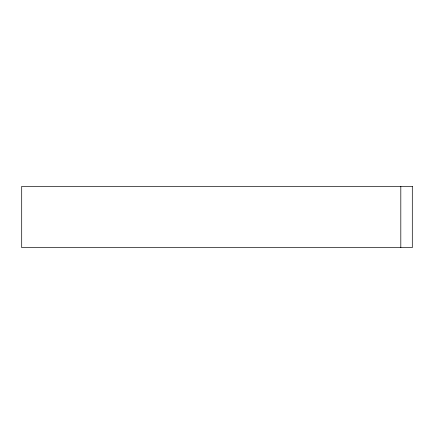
<?xml version="1.0" encoding="UTF-8"?>
<svg xmlns="http://www.w3.org/2000/svg" width="434" height="434" viewBox="0 0 434 434"><rect width="100%" height="100%" fill="white"/><g stroke="black" fill="none" stroke-linecap="round" stroke-linejoin="round"><path stroke-width="0.65" d="M400.81 186.365L400.81 247.635M412.3 186.365L21.7 186.365L21.7 247.635L412.3 247.635L412.3 186.365"/></g></svg>
